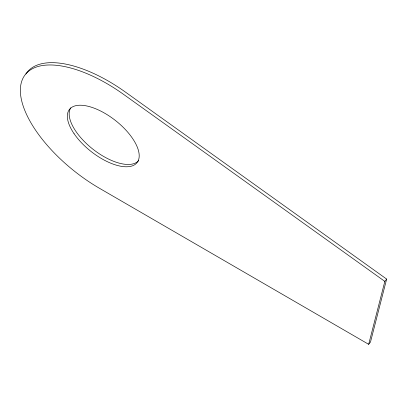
<?xml version="1.0" encoding="UTF-8"?>
<svg xmlns="http://www.w3.org/2000/svg" width="407" height="407" viewBox="0 0 407 407"><rect width="100%" height="100%" fill="white"/><g stroke="black" fill="none" stroke-linecap="round" stroke-linejoin="round"><path stroke-width="0.61" d="M384.834 281.395L123.621 94.409A99.252 45.487 38.2 0 0 21.235 82.942A99.252 45.487 38.2 0 0 99.511 188.309L368.676 344.322L384.834 281.395L386.65 279.085L125.442 92.094A99.252 45.487 38.2 0 0 25.895 74.003M386.65 279.085L370.492 342.007L368.676 344.322M138.711 160.511A43.01 19.709 38.2 0 1 93.447 149.598A43.01 19.709 38.2 0 1 70.752 107.865M74.069 133.679A43.01 19.709 38.2 0 0 136.014 163.731A43.01 19.709 38.2 0 0 99.756 110.587A43.01 19.709 38.2 0 0 74.069 133.679"/></g></svg>
